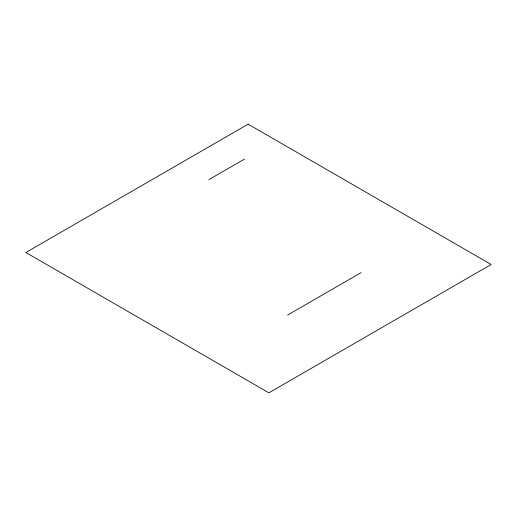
<?xml version="1.0" encoding="UTF-8"?>
<svg xmlns="http://www.w3.org/2000/svg" width="517" height="517" viewBox="0 0 517 517"><rect width="100%" height="100%" fill="white"/><g stroke="black" fill="none" stroke-linecap="round" stroke-linejoin="round"><path stroke-width="0.78" d="M287.607 315.06L361.034 272.666M208.778 179.645L244.463 159.152M248.121 124.183L25.85 252.509L268.879 392.817L491.15 264.491L248.121 124.183"/></g></svg>
